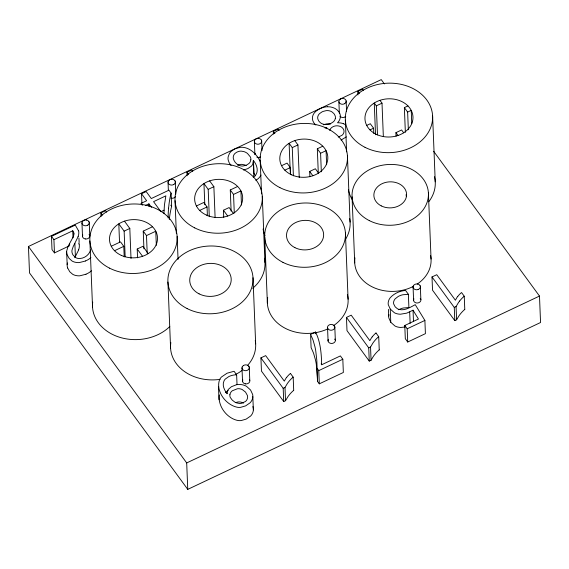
<?xml version="1.0" encoding="UTF-8"?>
<svg xmlns="http://www.w3.org/2000/svg" width="569" height="569" viewBox="0 0 569 569"><rect width="100%" height="100%" fill="white"/><g stroke="black" fill="none" stroke-linecap="round" stroke-linejoin="round"><path stroke-width="0.85" d="M163.936 213.46L164.42 205.103L165.856 195.85L153.566 201.661L160.707 211.426M73.927 233.902L73.643 235.637A16.458 13.094 -2.3 0 1 73.131 237.003L68.109 246.256L66.673 251.057A13.898 11.053 -2.3 0 0 67.128 254.784L69.233 258.525L72.085 261.022A10.029 7.98 -2.3 0 0 74.596 262.096L76.296 262.458A11.757 9.353 -2.3 0 0 79.283 262.579L85.499 261.007M168.566 208.19L168.986 204.392A139.213 110.742 -2.3 0 1 171.084 193.133M169.292 219.506L169.512 217.621A139.213 110.742 -2.3 0 1 171.618 206.355M67.412 262.956L67.199 264.279A13.898 11.053 -2.3 0 0 67.654 268.006M388.954 314.621L388.84 315.176A12.504 9.95 -2.3 0 0 388.819 317.922L390.782 322.303L394.929 325.973A10.854 8.635 -2.3 0 0 397.788 327.047L399.047 327.289A12.248 9.744 -2.3 0 0 401.01 327.438L405.114 326.976M219.307 394.936C217.657 406.238 227.109 418.699 238.354 420.576A11.131 8.855 -2.3 0 0 241.199 420.555L246.157 419.111L250.58 416.067A12.689 10.093 -2.3 0 0 252.309 413.691L252.778 412.646A14.303 11.373 -2.3 0 0 253.233 410.989A13.642 10.854 -2.3 0 0 253.184 407.674L252.878 406.572M329.728 130.472L330.333 129.092A6.913 5.505 -2.3 0 1 332.296 127.136L332.886 126.802A8.265 6.572 -2.3 0 1 333.854 126.361L334.522 126.14A6.771 5.384 -2.3 0 1 337.609 125.827L338.313 125.92A8.122 6.458 -2.3 0 1 339.359 126.154L340.013 126.361A6.75 5.37 -2.3 0 1 342.389 127.861L342.801 128.317A8.514 6.771 -2.3 0 1 343.335 129.085L343.712 129.874A6.615 5.263 -2.3 0 1 343.896 132.307L343.825 132.577A7.376 5.868 -2.3 0 1 343.52 133.395A6.778 5.391 -2.3 0 1 342.033 135.258L338.583 136.958A6.849 5.448 -2.3 0 1 338.242 137.044M78.166 236.59L73.216 246.519L71.993 250.218A10.669 8.485 -2.3 0 0 73.01 254.955L75.464 257.465A6.43 5.114 -2.3 0 0 77.747 258.354A7.041 5.598 -2.3 0 0 79.98 258.504C84.873 258.205 89.233 254.628 90.706 249.99M78.7 249.812L74.774 257.7M253.262 177.379L253.916 174.377L253.369 160.494C256.47 164.078 258.824 170.223 255.894 174.775A9.915 7.888 -2.3 0 1 254.393 176.468L253.44 177.201M286.655 377.339A38.706 30.79 -2.3 0 0 286.001 378.193L284.301 381.116L265.666 355.625L260.922 357.865L261.456 371.095L283.725 401.55L285.531 400.69L284.998 387.468L287.437 383.392A55.051 43.792 -2.3 0 1 288.575 381.906A37.447 29.787 -2.3 0 1 293.142 377.133M285.531 400.69L287.971 396.614A55.051 43.792 -2.3 0 1 289.102 395.128A37.447 29.787 -2.3 0 1 293.675 390.355M372.19 336.884A38.706 30.79 -2.3 0 0 371.536 337.737L369.843 340.66L351.201 315.169L346.464 317.41L346.99 330.632L369.26 361.087L371.066 360.234L370.54 347.012L372.972 342.936A55.051 43.792 -2.3 0 1 374.11 341.443A37.447 29.787 -2.3 0 1 378.684 336.67M371.066 360.234L373.506 356.158A55.051 43.792 -2.3 0 1 374.644 354.672A37.447 29.787 -2.3 0 1 379.21 349.899M457.725 296.421A38.706 30.79 -2.3 0 0 457.078 297.274L455.378 300.204L436.743 274.713L431.999 276.954L432.532 290.176L454.795 320.632L456.608 319.778L456.075 306.556L458.514 302.48A55.051 43.792 -2.3 0 1 459.652 300.987M456.608 319.778L459.048 315.703A55.051 43.792 -2.3 0 1 460.179 314.216A37.447 29.787 -2.3 0 1 464.752 309.436M260.979 175.067L260.175 176.418A14.574 11.593 -2.3 0 1 257.992 178.822L255.858 180.345M261.128 188.979L261.505 188.289M326.314 128.679L326.891 127.812A12.546 9.979 -2.3 0 1 325.02 127.968M346.322 136.901L341.073 140.052M228.183 390.419L225.815 392.283A9.808 7.802 -2.3 0 0 225.452 392.702M408.371 294.287L405.562 290.439C399.886 290.887 394.118 293.419 390.291 297.679A13.606 10.818 -2.3 0 0 388.776 300.297L388.307 301.947A12.504 9.95 -2.3 0 0 388.286 304.7L390.249 309.074L394.395 312.744A10.854 8.635 -2.3 0 0 397.254 313.825L398.513 314.06A12.248 9.744 -2.3 0 0 400.476 314.209L406.728 313.149L413.044 310.205L418.435 319.024L404.779 325.482L405.306 338.704L407.724 342.019L425.413 333.647L424.887 320.425L415.221 304.643A57.682 45.883 -2.3 0 1 412.319 306.264C408.378 308.348 403.926 310.596 399.346 309.493A7.262 5.775 -2.3 0 1 397.382 308.718L395.171 306.833L393.705 303.988A8.044 6.401 -2.3 0 1 393.663 301.847L393.855 301.129A9.196 7.319 -2.3 0 1 395.263 298.753L398.172 296.506A15.384 12.234 -2.3 0 1 399.623 295.795A14.858 11.821 -2.3 0 1 402.852 294.763L408.371 294.287L408.905 307.516L403.385 307.993A14.858 11.821 -2.3 0 0 400.156 309.024A15.384 12.234 -2.3 0 0 398.705 309.735M433.642 151.29L539.49 296.065L540.55 322.516L187.756 489.376L29.51 272.935L28.45 246.484L381.244 79.624L384.388 83.92M69.347 245.858L54.453 252.906L51.999 249.556L51.473 236.334L75.272 225.075L78.529 230.794M101.04 216.483L100.898 212.955L105.642 210.708L106.673 212.13M141.916 203.432L141.525 193.737L146.169 191.54L151.29 198.545L168.957 190.188L171.105 193.133L171.639 206.355L170.778 205.181M187.116 175.771L186.973 172.243L191.71 170.003L192.749 171.418M273.412 134.056L273.305 131.411L278.049 129.163L279.08 130.585M357.944 94.966L357.801 91.445L362.545 89.198L363.577 90.62M54.453 252.906L53.92 239.677L72.732 230.779A8.172 6.501 -2.3 0 1 73.998 233.895M145.387 205.53L148.929 203.858L151.496 207.372M377.496 134.938L376.322 105.841L382.005 103.153L379.936 100.329M293.398 175.821L292.26 147.606L297.936 144.924L294.785 140.607M161.013 211.618L164.085 210.16M209.292 216.704L208.197 189.37L213.873 186.689L209.627 180.878M125.159 256.704L124.134 231.135L129.81 228.454L124.476 221.156M253.902 173.716L253.489 160.43M111.254 246.256L120.521 241.868L123.786 246.341L124.213 256.918M143.936 248.76L143.232 231.128L152.492 226.747M196.405 205.978L203.78 202.493L207.052 206.96L207.408 215.779M231.121 211.12L230.274 189.961L237.65 186.468M281.563 165.7L287.039 163.111L290.311 167.578L290.595 174.633M318.313 173.474L317.317 148.786L322.801 146.197M366.713 125.429L370.305 123.729L373.57 128.196L373.783 133.487M405.356 132.307L404.367 107.619L407.952 105.919M114.525 250.723L123.786 246.341M147.207 253.233L146.496 235.602L155.764 231.22L156.333 245.324M199.676 210.445L207.052 206.96M234.286 212.941L233.539 194.427L240.915 190.942L241.484 205.046M284.827 170.174L290.311 167.578M321.329 171.774L320.589 153.26L326.073 150.664L326.634 164.775M369.985 129.896L373.57 128.196M408.343 129.725L407.632 112.086L411.223 110.393L411.757 123.615M137.563 257.835L137.207 249.016L142.883 246.334L148.217 253.632M223.731 217.287L223.446 210.231L229.129 207.55L233.375 213.354M309.906 176.739L309.692 171.447L315.368 168.765L318.526 173.083M396.074 136.19L395.932 132.662L401.614 129.974L403.677 132.805M310.567 334.387L315.553 332.026C319.998 340.959 321.165 351.101 321.556 360.952A211.789 168.474 -2.3 0 1 321.62 364.786L340.383 355.909L342.815 359.238L343.349 372.467L319.309 383.84L317.602 381.507L316.819 360.362L315.745 350.867A118.26 94.07 -2.3 0 0 314.906 346.578L313.007 339.935L310.567 334.387L311.101 347.609L313.54 353.157L315.439 359.807A118.26 94.07 -2.3 0 1 316.279 364.089L317.602 381.507M319.309 383.84L318.775 370.611L342.815 359.238M407.724 342.019L407.198 328.79L424.887 320.425M283.725 401.55L283.191 388.321L284.998 387.468M369.26 361.087L368.726 347.865L370.54 347.012M454.795 320.632L454.268 307.409L456.075 306.556M187.756 489.376L186.696 462.931L539.49 296.065M86.026 274.23L79.809 275.809A11.757 9.353 -2.3 0 1 76.829 275.681L75.129 275.318A10.029 7.98 -2.3 0 1 72.619 274.244L69.759 271.754L67.654 268.006M235.367 402.632L237.899 401.984A7.141 5.683 -2.3 0 1 240.381 402.034L241.192 402.205A8.179 6.501 -2.3 0 1 242.75 402.76L243.475 403.137M243.518 170.017L247.792 168.644L251.334 166.191A9.573 7.617 -2.3 0 0 252.728 164.157L253.369 160.494M231.071 165.522L229.236 162.883L228.219 160.145A13.62 10.839 -2.3 0 1 228.155 156.852L229.328 153.666A12.49 9.936 -2.3 0 1 231.149 151.397L233.745 149.505A16.871 13.421 -2.3 0 1 235.722 148.53L240.068 147.371A11.522 9.161 -2.3 0 1 242.977 147.335C248.589 147.819 253.383 151.482 256.697 155.842A49.723 39.553 -2.3 0 1 258.632 158.595L260.246 161.454M338.527 111.325L338.768 111.631A11.849 9.424 -2.3 0 1 340.347 116.545L340.319 116.922A13.962 11.103 -2.3 0 1 340.162 118.075A12.454 9.908 -2.3 0 1 337.524 122.79A13.08 10.406 -2.3 0 1 343.491 123.722M404.367 107.619L407.632 112.086M376.322 105.841L374.26 103.01L375.533 134.753M395.932 132.662L398.001 135.486M357.801 91.445L359.359 93.565M431.999 276.954L454.268 307.409M317.317 148.786L320.589 153.26M292.26 147.606L289.102 143.288L290.275 172.386M309.692 171.447L312.85 175.764M273.305 131.411L274.863 133.53M404.779 325.482L407.198 328.79M376.009 333L378.712 336.699L379.246 349.921M346.464 317.41L368.726 347.865M230.274 189.961L233.539 194.427M208.197 189.37L203.951 183.567L204.804 204.726M223.446 210.231L227.692 216.042M186.973 172.243L188.524 174.37M317.075 368.285L318.775 370.611M290.474 373.463L293.177 377.155L293.704 390.377M141.525 193.737L146.646 200.743L140.977 203.418L142.35 205.288M260.922 357.865L283.191 388.321M143.232 231.128L146.496 235.602M124.134 231.135L118.8 223.837L119.54 242.351M137.207 249.016L142.542 256.313M100.898 212.955L102.456 215.075M51.473 236.334L53.92 239.677M28.45 246.484L186.696 462.931M227.038 393.727C224.399 390.156 221.917 385.241 224.037 380.846A9.808 7.802 -2.3 0 1 225.281 379.061L228.852 376.557A15.498 12.333 -2.3 0 1 236.633 374.786M254.023 173.659L255.438 175.814M78.785 243.155L79.063 244.023M237.024 384.488L236.633 374.793L234.065 371.273L227.067 373.214L221.448 377.012A14.41 11.465 -2.3 0 0 219.62 379.559C215.288 391.259 226.142 405.37 237.821 407.354A11.131 8.855 -2.3 0 0 240.666 407.326L245.623 405.882L250.047 402.845A12.689 10.093 -2.3 0 0 251.775 400.469L252.245 399.417A14.303 11.373 -2.3 0 0 252.7 397.759A13.642 10.854 -2.3 0 0 252.65 394.445L250.588 390.05L246.562 386.372A12.411 9.872 -2.3 0 0 243.183 384.978A13.165 10.477 -2.3 0 0 241.313 384.608L240.068 384.495A11.565 9.196 -2.3 0 0 236.391 384.765L231.412 386.714L228.432 389.303A9.104 7.241 -2.3 0 0 227.586 390.818L227.131 393.684M321.257 363.555L321.393 364.672M464.781 309.465L464.254 296.236L461.551 292.544A26.686 21.224 -2.3 0 0 457.761 296.442M432.596 115.699L435.249 181.824M428.407 192.927L431.06 259.051M420.342 286.42L420.868 299.65M413.08 287.317L413.613 300.539M413.044 310.205L413.499 321.67M406.159 194.52L406.23 196.284M409.68 311.954L410.142 323.412M382.005 103.153L383.35 136.66M390.249 309.074L390.782 322.303M388.463 309.394L388.727 316.008M352.062 196.796L354.715 262.921M346.144 100.912L346.571 111.496M347.439 155.97L350.099 222.095M345.34 120.123L346.621 151.859M345.433 233.091L348.093 299.216M338.889 101.801L339.344 113.267M334.8 326.883L335.333 340.106M327.545 327.772L328.078 340.995M315.553 332.026L315.624 333.79M297.936 144.924L299.251 177.542M261.648 140.877L262.032 150.579M264.727 237.181L267.38 303.305M262.288 196.248L264.941 262.373M260.189 160.394L261.534 193.901M254.386 141.773L254.884 154.114M252.999 277.729L255.659 343.854M252.828 396.657L253.354 409.879M249.265 367.339L249.791 380.561M242.003 368.228L242.536 381.45M213.873 186.689L215.11 217.543M218.468 386.571L218.994 399.794M175.309 181.71L175.807 194.057M177.137 236.519L178.054 259.443M175.039 200.672L176.347 233.297M168.054 182.606L168.374 190.537M167.933 282.046L170.586 348.171M148.929 203.858L149.035 206.504M129.81 228.454L131.012 258.426M89.233 222.422L89.767 235.651M89.881 240.95L92.541 307.075M81.979 223.318L82.512 236.54M78.956 238.098L79.134 242.508M74.866 243.368L75.392 256.591M72.732 230.779L73.017 237.835M69.596 243.447L69.667 245.211M66.637 251.477L67.17 264.699M434.467 176.682A43.685 34.752 -2.3 0 1 428.834 201.682M352.318 199.762A43.685 34.752 -2.3 0 1 348.413 189.705M349.679 218.638A43.685 34.752 -2.3 0 1 345.419 239.457M264.955 235.708A43.685 34.752 -2.3 0 1 263.106 229.03M264.393 258.226A43.685 34.752 -2.3 0 1 252.679 288.312M169.818 326.521A43.685 34.752 -2.3 0 1 119.383 337.197A43.685 34.752 -2.3 0 1 92.704 302.103M347.367 294.465A40.406 32.141 -2.3 0 1 333.235 325.824M327.893 328.825A40.406 32.141 -2.3 0 1 285.225 328.285A40.406 32.141 -2.3 0 1 267.7 297.559M255.253 340.482A42.59 33.877 -2.3 0 1 247.494 365.504M241.946 370.526A42.59 33.877 -2.3 0 1 235.673 374.423M220.132 379.338A42.59 33.877 -2.3 0 1 170.849 342.566M430.577 255.424A38.223 30.406 -2.3 0 1 417.184 284.102M413.507 286.285A38.223 30.406 -2.3 0 1 372.574 287.046A38.223 30.406 -2.3 0 1 354.956 257.899M327.652 106.766A12.454 9.908 -2.3 0 1 338.541 111.396M327.666 106.709A15.761 12.539 -2.3 0 0 320.532 108.466A16.721 13.3 -2.3 0 0 314.195 113.046A12.319 9.801 -2.3 0 0 313.747 122.62L314.209 123.245A11.835 9.41 -2.3 0 0 315.845 124.988M343.477 123.75A9.829 7.817 -2.3 0 1 345.603 124.831M323.284 124.803A12.674 10.086 -2.3 0 1 323.718 124.625L326.67 123.871A7.824 6.223 -2.3 0 1 330.34 124.163M339.949 116.204A3.642 2.895 -2.3 0 0 342.225 117.434A3.556 2.824 -2.3 0 0 344.508 117.178A4.452 3.542 -2.3 0 0 345.17 116.858M345.732 116.489A3.592 2.852 -2.3 0 1 345.177 116.873M340.426 99.056A4.602 3.663 -2.3 0 1 340.923 98.807L341.094 98.743A3.485 2.767 -2.3 0 1 343.342 98.508A3.627 2.888 -2.3 0 1 345.689 99.838A4.218 3.357 -2.3 0 1 345.838 100.108A3.592 2.852 -2.3 0 1 344.65 103.643M340.461 99.106A3.556 2.824 -2.3 0 0 339.017 100.727A3.642 2.895 -2.3 0 0 341.692 104.205A3.556 2.824 -2.3 0 0 343.975 103.949A4.452 3.542 -2.3 0 0 344.636 103.636M260.012 157.144A3.556 2.824 -2.3 0 1 257.729 157.385A3.642 2.895 -2.3 0 1 256.875 157.165M255.054 153.922A3.556 2.824 -2.3 0 1 255.232 153.509M254.884 154.448A3.642 2.895 -2.3 0 1 254.997 153.879M260.353 156.994A4.452 3.542 -2.3 0 1 260.012 157.136M261.342 140.074A4.218 3.357 -2.3 0 0 261.171 139.818A3.627 2.888 -2.3 0 0 258.845 138.473A3.485 2.767 -2.3 0 0 256.591 138.701L256.427 138.772A4.602 3.663 -2.3 0 0 255.922 139.021A3.556 2.824 -2.3 0 0 254.521 140.692M254.464 140.657A3.642 2.895 -2.3 0 0 257.195 144.17A3.556 2.824 -2.3 0 0 259.478 143.914A4.452 3.542 -2.3 0 0 260.14 143.601A3.592 2.852 -2.3 0 0 261.37 140.066M237.686 165.252A9.296 7.39 -2.3 0 1 238.098 165.067L239.769 164.541A6.885 5.477 -2.3 0 1 241.896 164.363L244.506 164.846A11.238 8.94 -2.3 0 1 246.185 165.536M171.034 198.154A3.642 2.895 -2.3 0 0 171.39 198.232A3.556 2.824 -2.3 0 0 173.673 197.976A4.452 3.542 -2.3 0 0 174.334 197.663A3.592 2.852 -2.3 0 0 175.579 196.469M175.01 180.914A4.218 3.357 -2.3 0 0 174.839 180.65A3.627 2.888 -2.3 0 0 172.514 179.306A3.485 2.767 -2.3 0 0 170.259 179.534L170.088 179.612A4.602 3.663 -2.3 0 0 169.59 179.854M168.182 181.525A3.556 2.824 -2.3 0 1 169.626 179.904M168.132 181.49A3.642 2.895 -2.3 0 0 170.856 185.003A3.556 2.824 -2.3 0 0 173.147 184.754A4.452 3.542 -2.3 0 0 173.808 184.434M175.032 180.899A3.592 2.852 -2.3 0 1 173.815 184.448M168.14 217.977A133.118 105.891 -2.3 0 1 168.609 208.197M89.113 234.336A3.627 2.888 -2.3 0 1 89.312 234.577M89.297 234.584A4.218 3.357 -2.3 0 1 89.468 234.848M85.322 238.937A3.556 2.824 -2.3 0 0 87.605 238.688A4.452 3.542 -2.3 0 0 88.266 238.368A3.592 2.852 -2.3 0 0 89.489 234.833M82.64 235.466A3.556 2.824 -2.3 0 1 82.825 235.054M85.314 238.944A3.642 2.895 -2.3 0 1 82.59 235.424M82.057 222.202A3.642 2.895 -2.3 0 0 84.788 225.715A3.556 2.824 -2.3 0 0 87.071 225.466A4.452 3.542 -2.3 0 0 87.733 225.146M86.374 220.039A3.642 2.895 -2.3 0 1 88.721 221.377A4.218 3.357 -2.3 0 1 88.935 221.618M86.438 220.018A3.485 2.767 -2.3 0 0 84.184 220.246L84.02 220.317A4.602 3.663 -2.3 0 0 83.515 220.566M82.114 222.237A3.556 2.824 -2.3 0 1 83.558 220.616M88.963 221.611A3.592 2.852 -2.3 0 1 87.74 225.153M79.155 244.009A16.067 12.781 -2.3 0 1 78.622 249.798M78.622 230.779A16.067 12.781 -2.3 0 1 78.088 236.569M91.431 270.787A16.601 13.201 -2.3 0 1 85.99 274.173M90.905 257.565A16.601 13.201 -2.3 0 1 85.457 260.943M245.346 383.847A3.556 2.824 -2.3 0 0 247.629 383.598A4.452 3.542 -2.3 0 0 248.29 383.286A3.592 2.852 -2.3 0 0 249.514 379.751M242.849 379.964A3.556 2.824 -2.3 0 0 242.671 380.377A3.642 2.895 -2.3 0 0 245.346 383.855M248.809 366.265A3.627 2.888 -2.3 0 0 246.462 364.935A3.485 2.767 -2.3 0 0 244.208 365.163L244.044 365.234A4.602 3.663 -2.3 0 0 243.539 365.483M248.788 366.272A4.218 3.357 -2.3 0 1 248.959 366.536M242.138 367.154A3.556 2.824 -2.3 0 1 243.582 365.533M242.081 367.112A3.642 2.895 -2.3 0 0 244.812 370.632A3.556 2.824 -2.3 0 0 247.095 370.376A4.452 3.542 -2.3 0 0 247.757 370.063A3.592 2.852 -2.3 0 0 248.987 366.528M286.691 377.354A26.686 21.224 -2.3 0 1 290.446 373.435M334.857 339.039A4.218 3.357 -2.3 0 1 335.027 339.302M328.206 339.921A3.556 2.824 -2.3 0 1 328.391 339.508M328.149 339.878A3.642 2.895 -2.3 0 0 330.881 343.399A3.556 2.824 -2.3 0 0 333.164 343.143A4.452 3.542 -2.3 0 0 333.825 342.83A3.592 2.852 -2.3 0 0 335.056 339.295M334.501 326.08A4.218 3.357 -2.3 0 0 334.323 325.817A3.642 2.895 -2.3 0 0 331.933 324.501A3.485 2.767 -2.3 0 0 329.75 324.7L329.579 324.778A4.602 3.663 -2.3 0 0 329.081 325.027A3.578 2.845 -2.3 0 0 327.63 326.656A3.642 2.895 -2.3 0 0 330.347 330.176A3.556 2.824 -2.3 0 0 332.63 329.92A4.452 3.542 -2.3 0 0 333.299 329.6A3.592 2.852 -2.3 0 0 334.522 326.065M372.226 336.898A26.686 21.224 -2.3 0 1 375.981 332.979M420.214 298.334A3.627 2.888 -2.3 0 1 420.413 298.576A4.218 3.357 -2.3 0 1 420.569 298.846M413.955 298.881A3.578 2.845 -2.3 0 0 413.699 299.422A3.642 2.895 -2.3 0 0 416.416 302.943A3.556 2.824 -2.3 0 0 418.706 302.687A4.452 3.542 -2.3 0 0 419.367 302.374A3.592 2.852 -2.3 0 0 420.591 298.839M420.036 285.617A4.218 3.357 -2.3 0 0 419.865 285.361A3.627 2.888 -2.3 0 0 417.539 284.016A3.485 2.767 -2.3 0 0 415.285 284.244L415.121 284.322A4.602 3.663 -2.3 0 0 414.616 284.564A3.556 2.824 -2.3 0 0 413.215 286.235M418.172 289.465A3.556 2.824 -2.3 0 1 415.889 289.706A3.642 2.895 -2.3 0 1 413.158 286.2M418.172 289.457A4.452 3.542 -2.3 0 0 418.834 289.144A3.592 2.852 -2.3 0 0 420.064 285.61M459.674 301.001A37.447 29.787 -2.3 0 1 464.219 296.214M229.912 394.701L229.876 395.014A7.603 6.053 -2.3 0 0 230.281 397.439L232.209 400.078L234.762 402.048A10.669 8.485 -2.3 0 0 236.868 402.973L239.499 403.457A6.942 5.519 -2.3 0 0 241.633 403.272L245.395 401.529A7.091 5.64 -2.3 0 0 246.797 399.95L247.351 398.684A9.189 7.312 -2.3 0 0 247.444 395.576L245.531 392.098L242.216 389.53A8.179 6.501 -2.3 0 0 240.666 388.983L239.848 388.812A7.141 5.683 -2.3 0 0 237.373 388.762L232.323 390.768A7.603 6.053 -2.3 0 0 230.537 392.823L230.26 393.435A8.94 7.113 -2.3 0 0 229.968 394.388L229.912 394.701M250.837 159.775L250.282 161.731A7.369 5.861 -2.3 0 1 249.03 163.417L247.074 164.775A11.259 8.955 -2.3 0 1 245.836 165.337L242.956 166.006A6.686 5.32 -2.3 0 1 240.58 165.835C237.117 165.024 234.236 162.073 233.361 158.651A8.919 7.091 -2.3 0 1 233.482 155.906L233.866 154.953A7.02 5.583 -2.3 0 1 235.161 153.317L236.412 152.421A9.296 7.39 -2.3 0 1 237.565 151.845L239.236 151.318A6.885 5.477 -2.3 0 1 241.363 151.141L243.98 151.624A11.238 8.94 -2.3 0 1 247.508 153.488L250.367 156.923A8.471 6.736 -2.3 0 1 250.837 159.775M335.305 118.565L335.219 118.893A8.791 6.992 -2.3 0 1 334.835 119.874A8.229 6.543 -2.3 0 1 333.299 121.873L330.866 123.452L327.943 124.398A8.194 6.522 -2.3 0 1 324.999 124.49L324.572 124.433A9.182 7.305 -2.3 0 1 323.327 124.163L322.929 124.049A7.987 6.351 -2.3 0 1 320.233 122.598L319.188 121.538A10.911 8.677 -2.3 0 1 318.526 120.585L317.836 118.957A7.738 6.152 -2.3 0 1 317.808 116.659L317.9 116.332A8.492 6.757 -2.3 0 1 318.277 115.358A8.144 6.472 -2.3 0 1 319.558 113.622L321.912 111.972A12.674 10.086 -2.3 0 1 323.185 111.396L326.137 110.649A7.824 6.223 -2.3 0 1 329.807 110.941A7.589 6.031 -2.3 0 1 331.933 111.88L333.697 113.395A11.672 9.289 -2.3 0 1 334.423 114.341L335.198 115.948A7.859 6.252 -2.3 0 1 335.305 118.565M365.028 147.328A43.685 34.752 -2.3 0 0 432.568 119.234A43.685 34.752 -2.3 0 0 369.309 87.164A43.685 34.752 -2.3 0 0 365.028 147.328M279.877 187.606A43.685 34.752 -2.3 0 0 347.417 159.512A43.685 34.752 -2.3 0 0 284.159 127.435A43.685 34.752 -2.3 0 0 279.877 187.606M194.719 227.885A43.685 34.752 -2.3 0 0 262.259 199.783A43.685 34.752 -2.3 0 0 199.001 167.713A43.685 34.752 -2.3 0 0 194.719 227.885M109.568 268.155A43.685 34.752 -2.3 0 0 177.108 240.061A43.685 34.752 -2.3 0 0 113.85 207.984A43.685 34.752 -2.3 0 0 109.568 268.155M121.247 255.353A24.026 19.111 -2.3 0 0 157.528 238.617A24.026 19.111 -2.3 0 0 121.752 222.237A24.026 19.111 -2.3 0 0 121.247 255.353M376.706 134.526A24.026 19.111 -2.3 0 0 412.987 117.79A24.026 19.111 -2.3 0 0 377.211 101.41A24.026 19.111 -2.3 0 0 376.706 134.526M291.556 174.804A24.026 19.111 -2.3 0 0 327.829 158.061A24.026 19.111 -2.3 0 0 292.061 141.688A24.026 19.111 -2.3 0 0 291.556 174.804M206.398 215.075A24.026 19.111 -2.3 0 0 242.679 198.339A24.026 19.111 -2.3 0 0 206.91 181.959A24.026 19.111 -2.3 0 0 206.398 215.075M282.935 262.352A40.406 32.141 -2.3 0 0 345.411 236.363A40.406 32.141 -2.3 0 0 286.897 206.696A40.406 32.141 -2.3 0 0 282.935 262.352M294.906 247.643A18.564 14.766 -2.3 0 0 323.612 235.701A18.564 14.766 -2.3 0 0 296.726 222.066A18.564 14.766 -2.3 0 0 294.906 247.643M187.123 308.576A42.59 33.877 -2.3 0 0 252.977 281.178A42.59 33.877 -2.3 0 0 191.298 249.905A42.59 33.877 -2.3 0 0 187.123 308.576M199.093 293.86A20.747 16.508 -2.3 0 0 231.178 280.517A20.747 16.508 -2.3 0 0 201.127 265.282A20.747 16.508 -2.3 0 0 199.093 293.86M369.288 220.601A38.223 30.406 -2.3 0 0 428.386 196.021A38.223 30.406 -2.3 0 0 373.036 167.955A38.223 30.406 -2.3 0 0 369.288 220.601M381.258 205.893A16.38 13.03 -2.3 0 0 406.586 195.359A16.38 13.03 -2.3 0 0 382.866 183.332A16.38 13.03 -2.3 0 0 381.258 205.893"/></g></svg>
